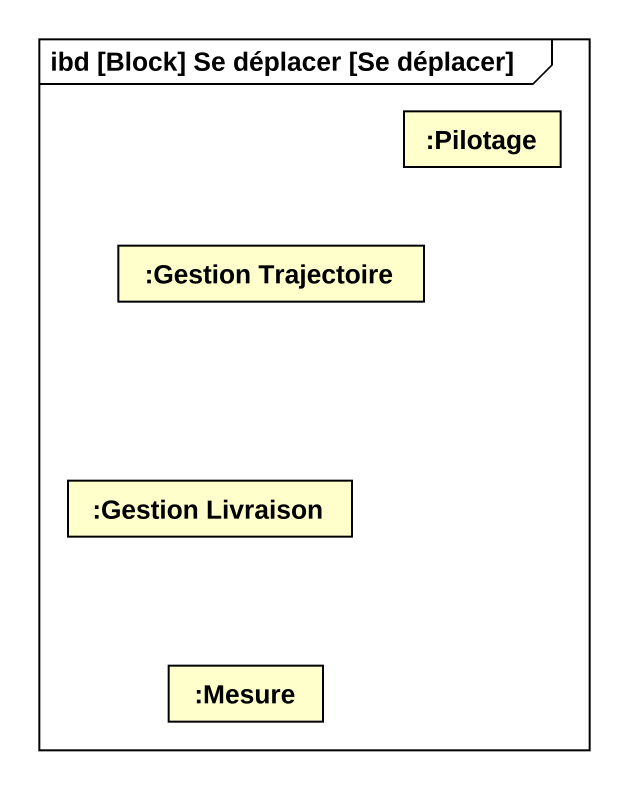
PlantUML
@startuml
mainframe ibd [Block] Se déplacer [Se déplacer]
rectangle ":Pilotage" as Pilotage
rectangle ":Gestion Trajectoire" as Gestion_Trajectoire
rectangle ":Gestion Livraison" as Gestion_Livraison
rectangle ":Mesure" as Mesure
@enduml
